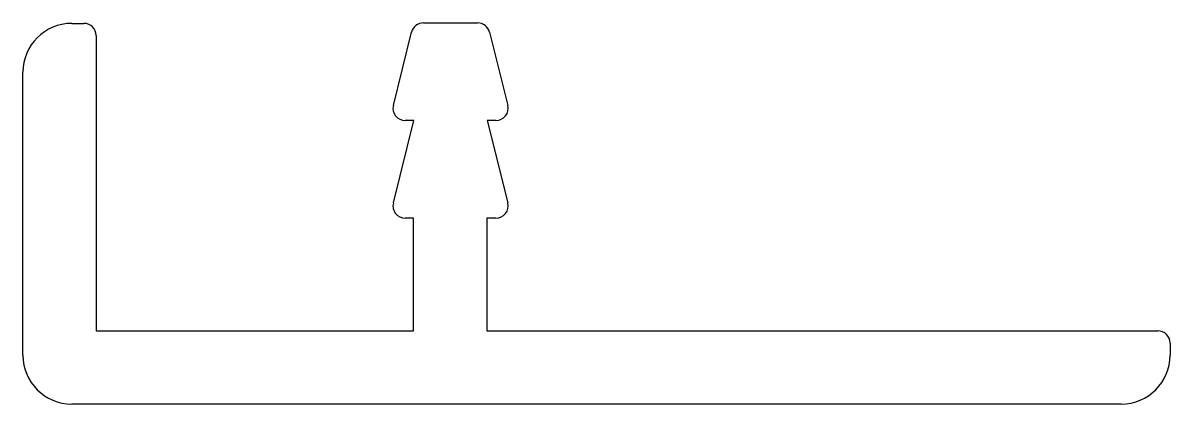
# Model space of a CAD drawing. Extents: x 1.3 to 24.8, y 1.1 to 8.9.
import ezdxf

# ---------------------------------------------------------------- set-up
doc = ezdxf.new("R2010")
doc.units = 0
doc.layers.get('0').update_dxf_attribs({"linetype": 'CONTINUOUS'})

msp = doc.modelspace()

# ---------------------------------------------------------------- linework, layer by layer
for p, q in [((2.262, 8.897), (2.512, 8.897)), ((8.85, 7.217), (9.225, 8.717)), ((9.468, 8.906), (10.577, 8.906)), ((10.82, 8.717), (11.195, 7.217)), ((2.762, 8.647), (2.762, 2.597)), ((1.262, 2.097), (1.262, 7.897)), ((8.85, 5.217), (9.273, 6.906)), ((9.273, 6.906), (9.093, 6.906)), ((10.773, 6.906), (11.195, 5.217)), ((10.952, 6.906), (10.773, 6.906)), ((9.262, 4.906), (9.093, 4.906)), ((9.262, 2.597), (9.262, 4.906)), ((10.762, 4.906), (10.762, 2.597)), ((10.952, 4.906), (10.762, 4.906)), ((2.762, 2.597), (9.262, 2.597)), ((10.762, 2.597), (24.512, 2.597)), ((24.762, 2.347), (24.762, 2.097)), ((23.762, 1.097), (2.262, 1.097))]:
    msp.add_line(p, q)
for centre, radius, start, end in [((2.262, 7.897), 1, 90, 180), ((2.512, 8.647), 0.25, 0, 90), ((9.468, 8.656), 0.25, 90, 165.9638), ((10.577, 8.656), 0.25, 14.0362, 90), ((9.093, 7.156), 0.25, 165.9638, 270), ((10.952, 7.156), 0.25, 270, 14.0362), ((9.093, 5.156), 0.25, 165.9638, 270), ((10.952, 5.156), 0.25, 270, 14.0362), ((24.512, 2.347), 0.25, 0, 90), ((2.262, 2.097), 1, 180, 270), ((23.762, 2.097), 1, 270, 0)]:
    msp.add_arc(centre, radius, start, end)

doc.saveas('drawing.dxf')
